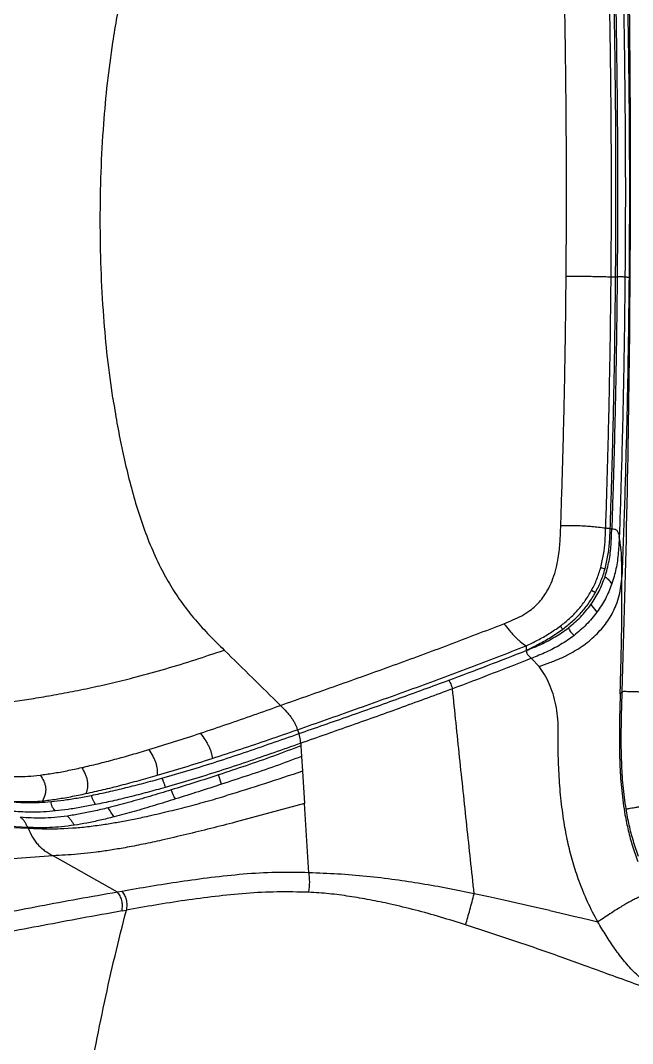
# Model space of a CAD drawing. Header units: inches. Extents: x 2 to 87, y 6 to 129.
# Drawn here: x 18.47 to 30.88, y 48.84 to 69.57 of the extents above; entities that cross this region are included whole.
import ezdxf

# ---------------------------------------------------------------- set-up
doc = ezdxf.new("R2010")
doc.units = ezdxf.units.IN
doc.header["$MEASUREMENT"] = 0
doc.layers.add('1', color=4, linetype='Continuous')

# ---------------------------------------------------------------- blocks, each defined once
blk = doc.blocks.new('2026 STRIDE')
at = {"layer": '1', "color": 3}
for p, q in [((28.199, 43.267), (28.238, 43.267)), ((27.997, 38.172), (27.999, 38.172)), ((28.089, 38.164), (28.09, 38.164)), ((28.122, 38.163), (28.09, 38.164)), ((28.122, 38.163), (28.128, 38.163)), ((28.274, 37.999), (28.272, 38.008)), ((27.713, 36.915), (27.792, 36.872)), ((27.7, 36.629), (27.822, 36.475)), ((27.076, 36.189), (27.131, 36.131)), ((26.384, 35.789), (26.389, 35.696)), ((26.65, 35.373), (26.498, 35.536)), ((28.334, 34.861), (28.292, 34.82)), ((21.754, 34.09), (21.782, 34.012)), ((21.819, 33.815), (21.822, 33.764)), ((21.822, 33.764), (21.836, 33.549)), ((21.836, 33.549), (21.856, 33.248)), ((20.215, 32.984), (20.157, 33.175)), ((21.856, 33.248), (21.898, 32.597)), ((21.898, 32.597), (20.494, 32.216)), ((21.986, 31.192), (21.898, 32.597)), ((16.289, 32.11), (15.32, 32.16)), ((15.543, 32.13), (16.296, 32.096)), ((16.289, 32.11), (16.296, 32.096)), ((16.289, 32.11), (16.289, 32.11)), ((17.02, 32.088), (17.199, 32.099)), ((16.803, 31.535), (15.983, 31.477)), ((18.108, 30.799), (16.804, 31.534)), ((17.683, 31.609), (17.57, 31.595)), ((18.195, 30.814), (18.108, 30.799)), ((25.632, 30.701), (25.334, 30.765)), ((25.937, 30.635), (25.632, 30.701)), ((26.557, 30.497), (25.937, 30.635)), ((26.869, 30.426), (26.557, 30.497)), ((18.2, 30.418), (18.288, 30.434)), ((26.869, 30.426), (27.183, 30.353)), ((27.183, 30.353), (27.345, 30.314)), ((27.345, 30.314), (27.507, 30.276)), ((27.507, 30.276), (27.677, 30.235)), ((25.632, 29.983), (25.161, 30.137)), ((27.677, 30.235), (27.841, 30.195)), ((26.118, 29.821), (25.632, 29.983)), ((27.581, 29.307), (27.095, 29.483))]:
    blk.add_line(p, q, dxfattribs=at)
for points, knots in [([(18.013, 48.017), (18.041, 48.192), (18.097, 48.542), (18.208, 49.062), (18.35, 49.573), (18.525, 50.073), (18.677, 50.391), (18.753, 50.549)], [0, 0, 0, 0, 0.200026, 0.40004, 0.600041, 0.800026, 1, 1, 1, 1]), ([(28.411, 50.199), (28.422, 49.738), (28.444, 48.816), (28.465, 47.428), (28.477, 46.036), (28.48, 44.643), (28.474, 43.714), (28.471, 43.25)], [0, 0, 0, 0, 0.200001, 0.400001, 0.600001, 0.8, 1, 1, 1, 1]), ([(27.197, 43.28), (27.2, 43.734), (27.206, 44.641), (27.203, 46.001), (27.192, 47.359), (27.171, 48.715), (27.15, 49.615), (27.139, 50.065)], [0, 0, 0, 0, 0.2, 0.399999, 0.599999, 0.799999, 1, 1, 1, 1]), ([(28.108, 43.269), (28.111, 43.726), (28.117, 44.64), (28.114, 46.011), (28.102, 47.38), (28.082, 48.747), (28.06, 49.654), (28.05, 50.107)], [0, 0, 0, 0, 0.2, 0.399999, 0.599999, 0.799999, 1, 1, 1, 1]), ([(28.199, 43.267), (28.202, 43.725), (28.208, 44.64), (28.206, 46.012), (28.194, 47.383), (28.173, 48.751), (28.152, 49.66), (28.141, 50.114)], [0, 0, 0, 0, 0.199998, 0.399996, 0.599995, 0.799995, 1, 1, 1, 1]), ([(28.238, 43.267), (28.241, 43.725), (28.247, 44.64), (28.244, 46.013), (28.232, 47.384), (28.211, 48.752), (28.19, 49.661), (28.179, 50.115)], [0, 0, 0, 0, 0.2, 0.399999, 0.599999, 0.799999, 1, 1, 1, 1]), ([(28.33, 50.133), (28.341, 49.677), (28.362, 48.766), (28.383, 47.393), (28.395, 46.018), (28.398, 44.64), (28.392, 43.722), (28.388, 43.263)], [0, 0, 0, 0, 0.200001, 0.400001, 0.600001, 0.8, 1, 1, 1, 1]), ([(28.334, 34.861), (28.37, 36.133), (28.442, 38.676), (28.495, 42.492), (28.509, 46.307), (28.482, 48.851), (28.468, 50.122)], [0, 0, 0, 0, 0.250156, 0.500142, 0.750076, 1, 1, 1, 1]), ([(17.829, 46.366), (17.852, 46.643), (17.897, 47.195), (17.974, 47.743), (18.013, 48.017)], [0, 0, 0, 0, 0.500004, 1, 1, 1, 1]), ([(17.759, 44.414), (17.761, 44.74), (17.767, 45.392), (17.808, 46.041), (17.829, 46.366)], [0, 0, 0, 0, 0.500002, 1, 1, 1, 1]), ([(17.829, 42.462), (17.808, 42.787), (17.767, 43.436), (17.761, 44.088), (17.759, 44.414)], [0, 0, 0, 0, 0.499998, 1, 1, 1, 1]), ([(27.089, 38.22), (27.102, 38.639), (27.129, 39.479), (27.16, 40.743), (27.184, 42.011), (27.193, 42.857), (27.197, 43.28)], [0, 0, 0, 0, 0.250001, 0.500001, 0.75, 1, 1, 1, 1]), ([(27.197, 43.28), (27.26, 43.28), (27.355, 43.28), (27.488, 43.28), (27.595, 43.279), (27.711, 43.278), (27.836, 43.276), (27.972, 43.273), (28.06, 43.27), (28.108, 43.269)], [0, 0, 0, 0, 0.207035, 0.31175, 0.420019, 0.536283, 0.66679, 0.81885, 1, 1, 1, 1]), ([(27.999, 38.172), (28.012, 38.594), (28.04, 39.44), (28.07, 40.713), (28.094, 41.99), (28.103, 42.843), (28.108, 43.269)], [0, 0, 0, 0, 0.250001, 0.500001, 0.75, 1, 1, 1, 1]), ([(28.09, 38.164), (28.104, 38.587), (28.131, 39.434), (28.162, 40.709), (28.186, 41.987), (28.195, 42.841), (28.199, 43.267)], [0, 0, 0, 0, 0.25001, 0.500011, 0.750007, 1, 1, 1, 1]), ([(28.108, 43.269), (28.121, 43.269), (28.149, 43.268), (28.182, 43.267), (28.199, 43.267)], [0, 0, 0, 0, 0.499772, 1, 1, 1, 1]), ([(28.128, 38.163), (28.142, 38.586), (28.169, 39.433), (28.2, 40.708), (28.224, 41.986), (28.233, 42.84), (28.238, 43.267)], [0, 0, 0, 0, 0.250001, 0.500001, 0.75, 1, 1, 1, 1]), ([(28.388, 43.263), (28.382, 43.263), (28.371, 43.264), (28.339, 43.266), (28.291, 43.267), (28.256, 43.267), (28.238, 43.267)], [0, 0, 0, 0, 0.257899, 0.501336, 0.743008, 1, 1, 1, 1]), ([(28.388, 43.263), (28.384, 42.823), (28.375, 41.942), (28.349, 40.624), (28.317, 39.309), (28.288, 38.436), (28.274, 37.999)], [0, 0, 0, 0, 0.25, 0.499999, 0.749999, 1, 1, 1, 1]), ([(28.471, 43.25), (28.465, 42.742), (28.454, 41.728), (28.423, 40.21), (28.382, 38.696), (28.346, 37.692), (28.327, 37.191)], [0, 0, 0, 0, 0.25, 0.499999, 0.749999, 1, 1, 1, 1]), ([(28.471, 43.25), (28.465, 43.251), (28.455, 43.254), (28.433, 43.259), (28.403, 43.261), (28.388, 43.263)], [0, 0, 0, 0, 0.3457443, 0.6816104, 1, 1, 1, 1]), ([(18.013, 40.811), (17.974, 41.085), (17.897, 41.633), (17.852, 42.185), (17.829, 42.462)], [0, 0, 0, 0, 0.499996, 1, 1, 1, 1]), ([(18.013, 40.811), (18.04, 40.642), (18.094, 40.303), (18.193, 39.799), (18.306, 39.299), (18.436, 38.804), (18.587, 38.316), (18.763, 37.837), (18.908, 37.53), (18.98, 37.377)], [0, 0, 0, 0, 0.1428669, 0.2857327, 0.4285966, 0.5714586, 0.7143161, 0.8571642, 1, 1, 1, 1]), ([(25.934, 36.238), (25.996, 36.263), (26.119, 36.311), (26.298, 36.397), (26.452, 36.494), (26.578, 36.599), (26.681, 36.707), (26.771, 36.829), (26.858, 36.977), (26.935, 37.155), (26.998, 37.362), (27.048, 37.612), (27.077, 37.899), (27.085, 38.114), (27.089, 38.22)], [0, 0, 0, 0, 0.082335, 0.163468, 0.2432, 0.302513, 0.36196, 0.422094, 0.48336, 0.56717, 0.653324, 0.741045, 0.872683, 1, 1, 1, 1]), ([(27.997, 38.172), (27.95, 38.178), (27.862, 38.19), (27.727, 38.204), (27.602, 38.213), (27.487, 38.219), (27.38, 38.222), (27.246, 38.222), (27.152, 38.221), (27.089, 38.22)], [0, 0, 0, 0, 0.180554, 0.3322213, 0.4629172, 0.5793518, 0.687782, 0.7926544, 1, 1, 1, 1]), ([(27.899, 37.381), (27.92, 37.468), (27.961, 37.641), (27.988, 37.906), (27.994, 38.083), (27.997, 38.172)], [0, 0, 0, 0, 0.333264, 0.666593, 1, 1, 1, 1]), ([(27.985, 37.19), (28.015, 37.296), (28.075, 37.507), (28.11, 37.835), (28.118, 38.054), (28.122, 38.163)], [0, 0, 0, 0, 0.333207, 0.666534, 1, 1, 1, 1]), ([(27.986, 37.351), (28.007, 37.44), (28.05, 37.618), (28.079, 37.891), (28.085, 38.073), (28.089, 38.164)], [0, 0, 0, 0, 0.333262, 0.66659, 1, 1, 1, 1]), ([(28.089, 38.164), (28.072, 38.165), (28.039, 38.166), (28.012, 38.17), (27.999, 38.172)], [0, 0, 0, 0, 0.4931596, 1, 1, 1, 1]), ([(28.128, 38.163), (28.144, 38.162), (28.17, 38.16), (28.201, 38.148), (28.232, 38.124), (28.258, 38.076), (28.267, 38.032), (28.272, 38.008)], [0, 0, 0, 0, 0.189515, 0.296541, 0.409825, 0.676499, 1, 1, 1, 1]), ([(28.272, 38.008), (28.268, 37.898), (28.258, 37.679), (28.216, 37.351), (28.152, 37.14), (28.119, 37.034)], [0, 0, 0, 0, 0.333457, 0.666788, 1, 1, 1, 1]), ([(28.327, 37.191), (28.326, 37.281), (28.324, 37.464), (28.315, 37.734), (28.288, 37.91), (28.274, 37.999)], [0, 0, 0, 0, 0.321203, 0.654393, 1, 1, 1, 1]), ([(18.98, 37.377), (19.047, 37.252), (19.18, 37), (19.417, 36.646), (19.681, 36.312), (19.968, 36), (20.169, 35.802), (20.27, 35.703)], [0, 0, 0, 0, 0.199987, 0.399976, 0.599956, 0.799971, 1, 1, 1, 1]), ([(27.713, 36.915), (27.751, 36.99), (27.826, 37.14), (27.875, 37.301), (27.899, 37.381)], [0, 0, 0, 0, 0.4999857, 1, 1, 1, 1]), ([(27.792, 36.872), (27.831, 36.949), (27.91, 37.103), (27.961, 37.268), (27.986, 37.351)], [0, 0, 0, 0, 0.4999851, 1, 1, 1, 1]), ([(27.899, 37.381), (27.912, 37.376), (27.939, 37.366), (27.97, 37.356), (27.986, 37.351)], [0, 0, 0, 0, 0.500305, 1, 1, 1, 1]), ([(26.65, 35.373), (26.722, 35.398), (26.867, 35.448), (27.082, 35.535), (27.276, 35.63), (27.446, 35.73), (27.592, 35.831), (27.729, 35.943), (27.855, 36.065), (27.968, 36.195), (28.066, 36.332), (28.148, 36.473), (28.22, 36.633), (28.275, 36.81), (28.311, 37.001), (28.322, 37.127), (28.327, 37.19)], [0, 0, 0, 0, 0.085432, 0.17083, 0.256189, 0.320114, 0.383859, 0.447334, 0.510456, 0.573158, 0.635406, 0.697207, 0.7586, 0.839862, 0.920439, 1, 1, 1, 1]), ([(27.7, 36.629), (27.758, 36.718), (27.874, 36.894), (27.948, 37.091), (27.985, 37.19)], [0, 0, 0, 0, 0.499994, 1, 1, 1, 1]), ([(27.985, 37.19), (28.013, 37.168), (28.073, 37.124), (28.103, 37.065), (28.119, 37.034)], [0, 0, 0, 0, 0.4803521, 1, 1, 1, 1]), ([(28.292, 34.82), (28.294, 34.904), (28.299, 35.084), (28.307, 35.372), (28.315, 35.692), (28.322, 36.04), (28.326, 36.41), (28.329, 36.798), (28.328, 37.057), (28.327, 37.19)], [0, 0, 0, 0, 0.1045162, 0.2246951, 0.3585523, 0.5042955, 0.6604313, 0.8258652, 1, 1, 1, 1]), ([(27.076, 36.189), (27.14, 36.239), (27.267, 36.339), (27.438, 36.514), (27.59, 36.705), (27.672, 36.845), (27.713, 36.915)], [0, 0, 0, 0, 0.250032, 0.500004, 0.749992, 1, 1, 1, 1]), ([(28.119, 37.034), (28.08, 36.936), (28.002, 36.739), (27.882, 36.563), (27.822, 36.475)], [0, 0, 0, 0, 0.500007, 1, 1, 1, 1]), ([(27.131, 36.131), (27.196, 36.181), (27.328, 36.283), (27.505, 36.461), (27.664, 36.656), (27.749, 36.8), (27.792, 36.872)], [0, 0, 0, 0, 0.250035, 0.500009, 0.749992, 1, 1, 1, 1]), ([(27.242, 36.153), (27.327, 36.224), (27.496, 36.366), (27.632, 36.541), (27.7, 36.629)], [0, 0, 0, 0, 0.500018, 1, 1, 1, 1]), ([(27.822, 36.475), (27.752, 36.387), (27.613, 36.212), (27.443, 36.071), (27.357, 36)], [0, 0, 0, 0, 0.499976, 1, 1, 1, 1]), ([(21.407, 34.582), (21.79, 34.717), (22.556, 34.987), (23.695, 35.394), (24.824, 35.809), (25.564, 36.095), (25.934, 36.238)], [0, 0, 0, 0, 0.2499995, 0.4999999, 0.750006, 1, 1, 1, 1]), ([(25.934, 36.238), (25.969, 36.195), (26.02, 36.131), (26.095, 36.045), (26.152, 35.984), (26.21, 35.927), (26.289, 35.858), (26.345, 35.817), (26.384, 35.789)], [0, 0, 0, 0, 0.259773, 0.383798, 0.504454, 0.624447, 0.746578, 1, 1, 1, 1]), ([(26.384, 35.789), (26.462, 35.827), (26.619, 35.903), (26.852, 36.033), (27.002, 36.137), (27.076, 36.189)], [0, 0, 0, 0, 0.333406, 0.666691, 1, 1, 1, 1]), ([(26.389, 35.697), (26.488, 35.736), (26.686, 35.816), (26.976, 35.962), (27.154, 36.09), (27.242, 36.153)], [0, 0, 0, 0, 0.3334625, 0.6667786, 1, 1, 1, 1]), ([(26.389, 35.697), (26.473, 35.739), (26.64, 35.822), (26.89, 35.962), (27.05, 36.074), (27.131, 36.131)], [0, 0, 0, 0, 0.333423, 0.666673, 1, 1, 1, 1]), ([(27.242, 36.153), (27.248, 36.141), (27.26, 36.115), (27.286, 36.076), (27.321, 36.037), (27.345, 36.012), (27.357, 36)], [0, 0, 0, 0, 0.257603, 0.503393, 0.747527, 1, 1, 1, 1]), ([(27.357, 36), (27.267, 35.935), (27.088, 35.807), (26.797, 35.658), (26.597, 35.577), (26.497, 35.536)], [0, 0, 0, 0, 0.3332338, 0.6665481, 1, 1, 1, 1]), ([(14.565, 34.53), (14.615, 34.531), (14.715, 34.534), (14.885, 34.542), (15.088, 34.557), (15.333, 34.58), (15.621, 34.612), (15.951, 34.655), (16.319, 34.71), (16.718, 34.776), (17.143, 34.854), (17.584, 34.944), (18.034, 35.046), (18.537, 35.171), (19.086, 35.323), (19.681, 35.506), (20.073, 35.638), (20.27, 35.703)], [0, 0, 0, 0, 0.047741, 0.095844, 0.145173, 0.196702, 0.251299, 0.309497, 0.371392, 0.436665, 0.504675, 0.574602, 0.645578, 0.716838, 0.811409, 0.905341, 1, 1, 1, 1]), ([(20.27, 35.703), (20.46, 35.516), (20.841, 35.141), (21.218, 34.769), (21.407, 34.583)], [0, 0, 0, 0, 0.4999999, 1, 1, 1, 1]), ([(21.754, 34.09), (22.146, 34.228), (22.93, 34.504), (24.095, 34.921), (25.249, 35.348), (26.006, 35.642), (26.384, 35.789)], [0, 0, 0, 0, 0.249999, 0.5, 0.75, 1, 1, 1, 1]), ([(24.817, 35.093), (25.081, 35.192), (25.609, 35.39), (26.129, 35.594), (26.389, 35.696)], [0, 0, 0, 0, 0.5, 1, 1, 1, 1]), ([(26.389, 35.696), (26.39, 35.683), (26.391, 35.664), (26.402, 35.636), (26.414, 35.615), (26.432, 35.595), (26.46, 35.568), (26.482, 35.549), (26.497, 35.537)], [0, 0, 0, 0, 0.25309, 0.369917, 0.483987, 0.601826, 0.727859, 1, 1, 1, 1]), ([(26.497, 35.537), (26.232, 35.433), (25.702, 35.225), (25.164, 35.022), (24.895, 34.92)], [0, 0, 0, 0, 0.500001, 1, 1, 1, 1]), ([(27.036, 34.126), (27.034, 34.205), (27.03, 34.362), (26.993, 34.593), (26.936, 34.814), (26.858, 35.02), (26.766, 35.208), (26.688, 35.319), (26.65, 35.373)], [0, 0, 0, 0, 0.177966, 0.353773, 0.5258, 0.692145, 0.850824, 1, 1, 1, 1]), ([(21.782, 34.012), (22.122, 34.13), (22.802, 34.367), (23.816, 34.725), (24.483, 34.97), (24.817, 35.093)], [0, 0, 0, 0, 0.333333, 0.666666, 1, 1, 1, 1]), ([(24.817, 35.093), (24.824, 35.082), (24.837, 35.06), (24.858, 35.019), (24.878, 34.97), (24.889, 34.937), (24.895, 34.92)], [0, 0, 0, 0, 0.2555888, 0.5000625, 0.7444558, 1, 1, 1, 1]), ([(24.895, 34.92), (24.557, 34.795), (23.88, 34.544), (22.853, 34.178), (22.163, 33.936), (21.819, 33.815)], [0, 0, 0, 0, 0.333334, 0.666663, 1, 1, 1, 1]), ([(25.334, 30.765), (25.284, 31.227), (25.185, 32.149), (25.039, 33.535), (24.943, 34.458), (24.895, 34.92)], [0, 0, 0, 0, 0.3326539, 0.6659314, 1, 1, 1, 1]), ([(28.412, 32.485), (28.39, 32.642), (28.346, 32.957), (28.319, 33.432), (28.311, 33.909), (28.319, 34.385), (28.329, 34.702), (28.334, 34.861)], [0, 0, 0, 0, 0.19999, 0.399985, 0.599988, 0.79999, 1, 1, 1, 1]), ([(29.956, 34.815), (29.878, 34.817), (29.726, 34.822), (29.501, 34.829), (29.302, 34.835), (29.132, 34.84), (28.99, 34.845), (28.861, 34.849), (28.745, 34.852), (28.645, 34.855), (28.56, 34.858), (28.491, 34.86), (28.431, 34.861), (28.385, 34.862), (28.354, 34.862), (28.341, 34.861), (28.334, 34.861)], [0, 0, 0, 0, 0.090455, 0.179009, 0.264268, 0.325713, 0.385137, 0.442995, 0.499998, 0.557001, 0.614859, 0.674283, 0.735729, 0.820988, 0.909543, 1, 1, 1, 1]), ([(28.292, 34.82), (28.287, 34.656), (28.278, 34.329), (28.272, 33.837), (28.283, 33.346), (28.315, 32.854), (28.364, 32.53), (28.389, 32.368)], [0, 0, 0, 0, 0.20002, 0.400031, 0.600038, 0.80003, 1, 1, 1, 1]), ([(19.788, 34.019), (19.969, 34.08), (20.331, 34.201), (20.871, 34.39), (21.228, 34.518), (21.407, 34.582)], [0, 0, 0, 0, 0.333275, 0.666599, 1, 1, 1, 1]), ([(21.407, 34.582), (21.449, 34.541), (21.511, 34.48), (21.587, 34.393), (21.637, 34.328), (21.678, 34.264), (21.71, 34.203), (21.734, 34.145), (21.747, 34.109), (21.754, 34.09)], [0, 0, 0, 0, 0.272152, 0.398679, 0.518663, 0.635571, 0.75363, 0.87531, 1, 1, 1, 1]), ([(18.744, 33.688), (18.918, 33.741), (19.265, 33.847), (19.614, 33.961), (19.788, 34.019)], [0, 0, 0, 0, 0.499987, 1, 1, 1, 1]), ([(19.006, 33.108), (19.191, 33.161), (19.562, 33.268), (20.12, 33.443), (20.677, 33.627), (21.231, 33.818), (21.598, 33.947), (21.782, 34.011)], [0, 0, 0, 0, 0.199973, 0.399971, 0.59997, 0.799974, 1, 1, 1, 1]), ([(19.788, 34.019), (19.82, 33.976), (19.867, 33.912), (19.923, 33.821), (19.959, 33.753), (19.987, 33.688), (20.013, 33.602), (20.022, 33.546), (20.027, 33.508)], [0, 0, 0, 0, 0.263025, 0.387114, 0.506693, 0.625147, 0.74617, 1, 1, 1, 1]), ([(20.027, 33.508), (20.22, 33.57), (20.605, 33.696), (21.181, 33.891), (21.563, 34.024), (21.754, 34.09)], [0, 0, 0, 0, 0.333304, 0.66663, 1, 1, 1, 1]), ([(21.819, 33.815), (21.817, 33.833), (21.816, 33.859), (21.811, 33.896), (21.807, 33.922), (21.801, 33.948), (21.793, 33.979), (21.786, 33.998), (21.782, 34.011)], [0, 0, 0, 0, 0.2630537, 0.385859, 0.5037791, 0.6211948, 0.742556, 1, 1, 1, 1]), ([(27.165, 32.156), (27.14, 32.319), (27.091, 32.645), (27.053, 33.138), (27.034, 33.632), (27.035, 33.961), (27.036, 34.126)], [0, 0, 0, 0, 0.249983, 0.499979, 0.749984, 1, 1, 1, 1]), ([(21.819, 33.815), (21.637, 33.751), (21.273, 33.622), (20.725, 33.433), (20.175, 33.252), (19.622, 33.078), (19.256, 32.972), (19.072, 32.919)], [0, 0, 0, 0, 0.200025, 0.40003, 0.600029, 0.800026, 1, 1, 1, 1]), ([(17.384, 33.324), (17.493, 33.349), (17.713, 33.4), (18.052, 33.489), (18.396, 33.585), (18.628, 33.653), (18.744, 33.688)], [0, 0, 0, 0, 0.249979, 0.499977, 0.749984, 1, 1, 1, 1]), ([(18.744, 33.688), (18.771, 33.644), (18.811, 33.58), (18.857, 33.487), (18.884, 33.418), (18.902, 33.351), (18.916, 33.263), (18.914, 33.206), (18.914, 33.167)], [0, 0, 0, 0, 0.260743, 0.383735, 0.502584, 0.621005, 0.742825, 1, 1, 1, 1]), ([(21.822, 33.764), (21.639, 33.694), (21.272, 33.555), (20.716, 33.36), (20.343, 33.237), (20.157, 33.175)], [0, 0, 0, 0, 0.33335, 0.666686, 1, 1, 1, 1]), ([(18.914, 33.167), (19.099, 33.221), (19.469, 33.33), (19.841, 33.449), (20.027, 33.508)], [0, 0, 0, 0, 0.4999861, 1, 1, 1, 1]), ([(21.836, 33.549), (21.658, 33.482), (21.3, 33.348), (20.759, 33.163), (20.396, 33.044), (20.215, 32.984)], [0, 0, 0, 0, 0.3333432, 0.6666825, 1, 1, 1, 1]), ([(15.879, 33.145), (15.942, 33.142), (16.07, 33.137), (16.288, 33.144), (16.455, 33.162), (16.539, 33.171)], [0, 0, 0, 0, 0.333398, 0.666714, 1, 1, 1, 1]), ([(16.539, 33.171), (16.626, 33.183), (16.8, 33.206), (17.084, 33.258), (17.284, 33.302), (17.384, 33.324)], [0, 0, 0, 0, 0.333302, 0.6666356, 1, 1, 1, 1]), ([(16.539, 33.171), (16.566, 33.131), (16.604, 33.073), (16.64, 32.983), (16.653, 32.914), (16.653, 32.844), (16.636, 32.751), (16.608, 32.689), (16.589, 32.647)], [0, 0, 0, 0, 0.261129, 0.3831, 0.500385, 0.61758, 0.739333, 1, 1, 1, 1]), ([(17.384, 33.324), (17.408, 33.281), (17.444, 33.218), (17.48, 33.125), (17.497, 33.055), (17.503, 32.985), (17.498, 32.895), (17.481, 32.836), (17.469, 32.797)], [0, 0, 0, 0, 0.2607, 0.382745, 0.500351, 0.617936, 0.739885, 1, 1, 1, 1]), ([(20.157, 33.175), (19.997, 33.123), (19.675, 33.019), (19.357, 32.92), (19.197, 32.871)], [0, 0, 0, 0, 0.500015, 1, 1, 1, 1]), ([(21.856, 33.248), (21.6, 33.163), (21.089, 32.994), (20.574, 32.834), (20.317, 32.754)], [0, 0, 0, 0, 0.500012, 1, 1, 1, 1]), ([(17.469, 32.797), (17.585, 32.822), (17.817, 32.874), (18.177, 32.964), (18.543, 33.062), (18.79, 33.132), (18.914, 33.167)], [0, 0, 0, 0, 0.249975, 0.499972, 0.74998, 1, 1, 1, 1]), ([(17.579, 32.76), (17.694, 32.783), (17.923, 32.83), (18.279, 32.915), (18.64, 33.007), (18.884, 33.074), (19.006, 33.108)], [0, 0, 0, 0, 0.249975, 0.499973, 0.749981, 1, 1, 1, 1]), ([(19.006, 33.108), (19.012, 33.095), (19.02, 33.076), (19.034, 33.044), (19.044, 33.018), (19.053, 32.992), (19.064, 32.958), (19.069, 32.935), (19.072, 32.919)], [0, 0, 0, 0, 0.267944, 0.389609, 0.503983, 0.617425, 0.736853, 1, 1, 1, 1]), ([(20.215, 32.984), (20.059, 32.934), (19.747, 32.833), (19.438, 32.736), (19.283, 32.687)], [0, 0, 0, 0, 0.500017, 1, 1, 1, 1]), ([(16.589, 32.647), (16.678, 32.658), (16.857, 32.68), (17.154, 32.731), (17.364, 32.775), (17.469, 32.797)], [0, 0, 0, 0, 0.3332987, 0.6666313, 1, 1, 1, 1]), ([(16.761, 32.635), (16.845, 32.644), (17.014, 32.662), (17.289, 32.704), (17.483, 32.741), (17.579, 32.76)], [0, 0, 0, 0, 0.333312, 0.666642, 1, 1, 1, 1]), ([(17.662, 32.572), (17.655, 32.586), (17.644, 32.605), (17.627, 32.638), (17.615, 32.664), (17.603, 32.69), (17.59, 32.724), (17.584, 32.745), (17.579, 32.76)], [0, 0, 0, 0, 0.257869, 0.373348, 0.483408, 0.596818, 0.720731, 1, 1, 1, 1]), ([(19.072, 32.919), (18.952, 32.886), (18.711, 32.819), (18.354, 32.728), (18.002, 32.643), (17.775, 32.596), (17.662, 32.572)], [0, 0, 0, 0, 0.2500183, 0.5000265, 0.7500233, 1, 1, 1, 1]), ([(19.197, 32.871), (19.051, 32.827), (18.759, 32.738), (18.329, 32.614), (18.054, 32.543), (17.917, 32.507)], [0, 0, 0, 0, 0.333365, 0.666701, 1, 1, 1, 1]), ([(19.283, 32.687), (19.265, 32.718), (19.229, 32.78), (19.208, 32.841), (19.197, 32.871)], [0, 0, 0, 0, 0.50277, 1, 1, 1, 1]), ([(28.412, 32.485), (28.42, 32.486), (28.435, 32.489), (28.469, 32.495), (28.517, 32.503), (28.579, 32.514), (28.648, 32.526), (28.733, 32.541), (28.832, 32.559), (28.947, 32.579), (29.075, 32.601), (29.214, 32.626), (29.381, 32.655), (29.576, 32.689), (29.797, 32.728), (29.946, 32.754), (30.022, 32.767)], [0, 0, 0, 0, 0.090283, 0.178712, 0.263927, 0.325403, 0.384908, 0.442887, 0.50003, 0.557169, 0.615138, 0.67463, 0.736092, 0.821294, 0.909717, 1, 1, 1, 1]), ([(15.912, 32.643), (15.964, 32.641), (16.067, 32.637), (16.228, 32.637), (16.398, 32.635), (16.525, 32.643), (16.589, 32.647)], [0, 0, 0, 0, 0.2499519, 0.4995991, 0.7496839, 1, 1, 1, 1]), ([(15.912, 32.632), (15.974, 32.628), (16.098, 32.619), (16.296, 32.612), (16.513, 32.615), (16.678, 32.628), (16.761, 32.635)], [0, 0, 0, 0, 0.250042, 0.500043, 0.750008, 1, 1, 1, 1]), ([(16.85, 32.444), (16.839, 32.456), (16.823, 32.472), (16.8, 32.504), (16.786, 32.53), (16.775, 32.557), (16.764, 32.594), (16.762, 32.618), (16.761, 32.635)], [0, 0, 0, 0, 0.2509764, 0.3632706, 0.4715731, 0.5855106, 0.7120765, 1, 1, 1, 1]), ([(17.662, 32.572), (17.566, 32.554), (17.375, 32.517), (17.102, 32.473), (16.934, 32.454), (16.85, 32.444)], [0, 0, 0, 0, 0.333355, 0.666687, 1, 1, 1, 1]), ([(19.283, 32.687), (19.141, 32.643), (18.858, 32.555), (18.441, 32.431), (18.173, 32.36), (18.039, 32.324)], [0, 0, 0, 0, 0.333363, 0.666702, 1, 1, 1, 1]), ([(18.648, 32.323), (18.786, 32.354), (19.062, 32.416), (19.48, 32.522), (19.9, 32.632), (20.178, 32.714), (20.317, 32.754)], [0, 0, 0, 0, 0.249969, 0.499962, 0.749975, 1, 1, 1, 1]), ([(16.85, 32.444), (16.768, 32.437), (16.603, 32.423), (16.385, 32.418), (16.187, 32.423), (16.062, 32.43), (16, 32.434)], [0, 0, 0, 0, 0.24996, 0.499915, 0.749951, 1, 1, 1, 1]), ([(17.917, 32.507), (17.82, 32.484), (17.626, 32.437), (17.349, 32.381), (17.178, 32.354), (17.093, 32.341)], [0, 0, 0, 0, 0.333349, 0.666679, 1, 1, 1, 1]), ([(18.039, 32.324), (18.015, 32.358), (17.968, 32.426), (17.934, 32.48), (17.917, 32.507)], [0, 0, 0, 0, 0.5024371, 1, 1, 1, 1]), ([(28.389, 32.368), (28.41, 32.26), (28.452, 32.045), (28.538, 31.727), (28.613, 31.521), (28.651, 31.418)], [0, 0, 0, 0, 0.333349, 0.666686, 1, 1, 1, 1]), ([(28.665, 31.522), (28.628, 31.627), (28.554, 31.836), (28.471, 32.158), (28.432, 32.376), (28.412, 32.485)], [0, 0, 0, 0, 0.33335, 0.666683, 1, 1, 1, 1]), ([(17.093, 32.341), (17.003, 32.33), (16.824, 32.308), (16.583, 32.297), (16.358, 32.299), (16.214, 32.31), (16.142, 32.316)], [0, 0, 0, 0, 0.249957, 0.499924, 0.74996, 1, 1, 1, 1]), ([(16.289, 32.11), (16.279, 32.132), (16.26, 32.173), (16.225, 32.232), (16.184, 32.281), (16.156, 32.304), (16.142, 32.316)], [0, 0, 0, 0, 0.26717, 0.516681, 0.755717, 1, 1, 1, 1]), ([(17.233, 32.156), (17.145, 32.144), (16.969, 32.12), (16.73, 32.104), (16.506, 32.101), (16.362, 32.107), (16.289, 32.11)], [0, 0, 0, 0, 0.249958, 0.49993, 0.749964, 1, 1, 1, 1]), ([(17.233, 32.156), (17.221, 32.175), (17.199, 32.212), (17.162, 32.264), (17.126, 32.307), (17.104, 32.33), (17.093, 32.341)], [0, 0, 0, 0, 0.257075, 0.504911, 0.749464, 1, 1, 1, 1]), ([(17.199, 32.099), (17.297, 32.107), (17.493, 32.123), (17.711, 32.154), (17.82, 32.169)], [0, 0, 0, 0, 0.5, 1, 1, 1, 1]), ([(18.039, 32.324), (17.944, 32.301), (17.755, 32.254), (17.485, 32.197), (17.317, 32.169), (17.233, 32.156)], [0, 0, 0, 0, 0.333347, 0.666676, 1, 1, 1, 1]), ([(17.82, 32.169), (17.909, 32.183), (18.087, 32.211), (18.365, 32.263), (18.554, 32.303), (18.648, 32.323)], [0, 0, 0, 0, 0.333315, 0.666648, 1, 1, 1, 1]), ([(20.494, 32.216), (20.328, 32.173), (19.997, 32.087), (19.498, 31.966), (19.17, 31.89), (19.006, 31.852)], [0, 0, 0, 0, 0.333368, 0.666706, 1, 1, 1, 1]), ([(27.459, 31.023), (27.417, 31.147), (27.333, 31.393), (27.236, 31.772), (27.188, 32.028), (27.165, 32.156)], [0, 0, 0, 0, 0.333323, 0.666657, 1, 1, 1, 1]), ([(16.296, 32.096), (16.324, 32.035), (16.366, 31.945), (16.438, 31.832), (16.499, 31.756), (16.568, 31.689), (16.668, 31.611), (16.749, 31.565), (16.803, 31.535)], [0, 0, 0, 0, 0.259467, 0.385276, 0.508503, 0.630501, 0.752744, 1, 1, 1, 1]), ([(16.296, 32.096), (16.372, 32.093), (16.523, 32.086), (16.758, 32.08), (16.933, 32.085), (17.02, 32.088)], [0, 0, 0, 0, 0.3334474, 0.6668924, 1, 1, 1, 1]), ([(19.006, 31.852), (18.88, 31.824), (18.626, 31.768), (18.382, 31.722), (18.26, 31.699)], [0, 0, 0, 0, 0.500041, 1, 1, 1, 1]), ([(17.57, 31.595), (17.479, 31.586), (17.295, 31.566), (17.044, 31.549), (16.884, 31.54), (16.803, 31.535)], [0, 0, 0, 0, 0.333218, 0.666594, 1, 1, 1, 1]), ([(18.26, 31.699), (18.16, 31.682), (17.96, 31.647), (17.776, 31.622), (17.683, 31.609)], [0, 0, 0, 0, 0.50001, 1, 1, 1, 1]), ([(21.986, 31.192), (21.763, 31.197), (21.317, 31.206), (20.652, 31.167), (20.219, 31.118), (20.003, 31.093)], [0, 0, 0, 0, 0.333336, 0.666669, 1, 1, 1, 1]), ([(21.982, 30.796), (21.987, 30.828), (21.996, 30.889), (22.003, 30.992), (21.998, 31.096), (21.99, 31.159), (21.986, 31.192)], [0, 0, 0, 0, 0.255487, 0.499735, 0.744325, 1, 1, 1, 1]), ([(23.736, 31.049), (23.541, 31.074), (23.15, 31.123), (22.568, 31.168), (22.18, 31.184), (21.986, 31.192)], [0, 0, 0, 0, 0.333332, 0.6666351, 1, 1, 1, 1]), ([(20.003, 31.093), (19.794, 31.065), (19.376, 31.01), (18.773, 30.914), (18.388, 30.847), (18.195, 30.814)], [0, 0, 0, 0, 0.333328, 0.666657, 1, 1, 1, 1]), ([(25.334, 30.765), (25.156, 30.802), (24.8, 30.875), (24.267, 30.971), (23.913, 31.023), (23.736, 31.049)], [0, 0, 0, 0, 0.333331, 0.666663, 1, 1, 1, 1]), ([(27.841, 30.195), (27.768, 30.329), (27.623, 30.597), (27.514, 30.881), (27.459, 31.023)], [0, 0, 0, 0, 0.499987, 1, 1, 1, 1]), ([(18.108, 30.799), (17.839, 30.751), (17.3, 30.656), (16.526, 30.513), (16.031, 30.417), (15.783, 30.368)], [0, 0, 0, 0, 0.333328, 0.666662, 1, 1, 1, 1]), ([(18.2, 30.418), (18.204, 30.454), (18.209, 30.505), (18.206, 30.578), (18.197, 30.631), (18.181, 30.679), (18.153, 30.739), (18.126, 30.775), (18.108, 30.799)], [0, 0, 0, 0, 0.260275, 0.381895, 0.499242, 0.616909, 0.739191, 1, 1, 1, 1]), ([(18.195, 30.814), (18.213, 30.79), (18.24, 30.755), (18.269, 30.696), (18.285, 30.647), (18.294, 30.595), (18.297, 30.522), (18.292, 30.47), (18.288, 30.434)], [0, 0, 0, 0, 0.261097, 0.383305, 0.500773, 0.617914, 0.739447, 1, 1, 1, 1]), ([(20.088, 30.712), (19.882, 30.686), (19.471, 30.634), (18.871, 30.538), (18.482, 30.469), (18.288, 30.434)], [0, 0, 0, 0, 0.33333, 0.666663, 1, 1, 1, 1]), ([(21.982, 30.796), (21.769, 30.801), (21.342, 30.811), (20.709, 30.778), (20.295, 30.734), (20.088, 30.712)], [0, 0, 0, 0, 0.333324, 0.666657, 1, 1, 1, 1]), ([(23.638, 30.557), (23.499, 30.587), (23.221, 30.646), (22.807, 30.715), (22.395, 30.771), (22.12, 30.788), (21.982, 30.796)], [0, 0, 0, 0, 0.251649, 0.50223, 0.750878, 1, 1, 1, 1]), ([(25.161, 30.137), (25.175, 30.186), (25.204, 30.285), (25.247, 30.441), (25.291, 30.603), (25.319, 30.711), (25.334, 30.765)], [0, 0, 0, 0, 0.251249, 0.499932, 0.74869, 1, 1, 1, 1]), ([(28.989, 30.752), (28.978, 30.756), (28.956, 30.762), (28.917, 30.767), (28.87, 30.764), (28.815, 30.751), (28.758, 30.733), (28.692, 30.706), (28.617, 30.672), (28.534, 30.63), (28.445, 30.581), (28.351, 30.526), (28.241, 30.459), (28.116, 30.379), (27.979, 30.289), (27.887, 30.227), (27.841, 30.195)], [0, 0, 0, 0, 0.094129, 0.185628, 0.272437, 0.333848, 0.392125, 0.44783, 0.501972, 0.555874, 0.610933, 0.66834, 0.728874, 0.814799, 0.905901, 1, 1, 1, 1]), ([(25.161, 30.137), (24.992, 30.189), (24.653, 30.295), (24.145, 30.438), (23.807, 30.518), (23.638, 30.557)], [0, 0, 0, 0, 0.33333, 0.666663, 1, 1, 1, 1]), ([(18.2, 30.418), (17.927, 30.369), (17.382, 30.27), (16.595, 30.123), (16.093, 30.026), (15.842, 29.977)], [0, 0, 0, 0, 0.333332, 0.666665, 1, 1, 1, 1]), ([(17.096, 23.63), (17.129, 23.969), (17.194, 24.647), (17.324, 25.65), (17.475, 26.638), (17.647, 27.609), (17.841, 28.566), (18.053, 29.509), (18.21, 30.126), (18.288, 30.434)], [0, 0, 0, 0, 0.145456, 0.290446, 0.433453, 0.575902, 0.717786, 0.85913, 1, 1, 1, 1]), ([(29.071, 28.767), (28.987, 28.828), (28.822, 28.948), (28.588, 29.16), (28.375, 29.393), (28.181, 29.648), (28.004, 29.917), (27.895, 30.103), (27.841, 30.195)], [0, 0, 0, 0, 0.168531, 0.332635, 0.497283, 0.663879, 0.832042, 1, 1, 1, 1]), ([(27.095, 29.483), (26.933, 29.54), (26.61, 29.654), (26.282, 29.765), (26.118, 29.821)], [0, 0, 0, 0, 0.500002, 1, 1, 1, 1]), ([(29.071, 28.767), (28.909, 28.825), (28.586, 28.942), (28.088, 29.123), (27.75, 29.246), (27.581, 29.307)], [0, 0, 0, 0, 0.335609, 0.668526, 1, 1, 1, 1])]:
    blk.add_open_spline(points, degree=3, knots=knots, dxfattribs=at)

msp = doc.modelspace()

# ---------------------------------------------------------------- block references
msp.add_blockref('2026 STRIDE', (2.333, 21.11))

doc.saveas('drawing.dxf')
